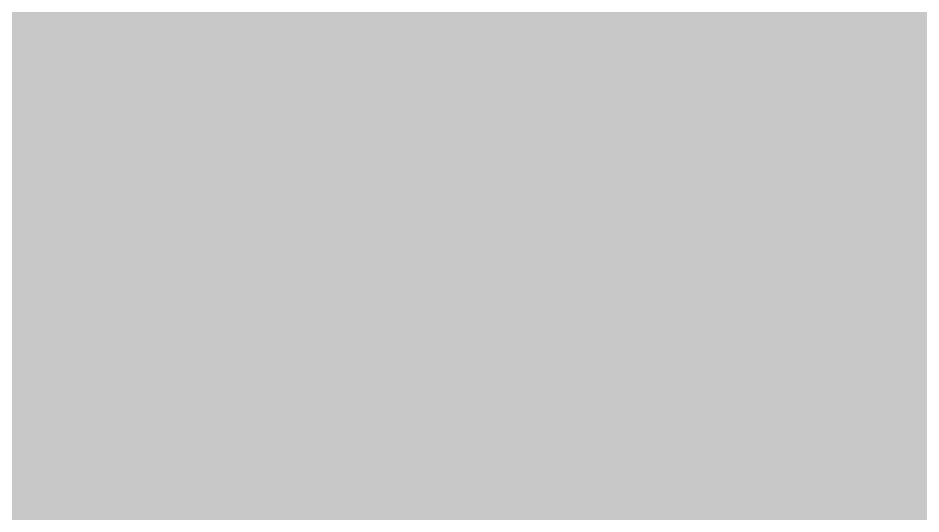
# Model space of a CAD drawing. Header units: millimetres. Extents: x -3894 to -3474, y -291 to 6.
# Drawn here: x -3724.7209 to -3724.68006, y -74.73973 to -74.71731 of the extents above; entities that cross this region are included whole.
import ezdxf

# ---------------------------------------------------------------- set-up
doc = ezdxf.new("R2010")
doc.units = ezdxf.units.MM
doc.layers.add('BLACK', color=7, linetype='Continuous')

msp = doc.modelspace()

# ---------------------------------------------------------------- hatches: boundary and pattern name
msp.add_hatch(color=256).paths.add_polyline_path([(-3713.470908, -77.001847), (-3713.616987, -76.941339), (-3713.742428, -76.845085), (-3713.850604, -76.704107), (-3713.872498, -76.67884), (-3713.937364, -76.652875), (-3714.005971, -76.666101), (-3714.052761, -76.710719), (-3714.155864, -76.845085), (-3714.281305, -76.941339), (-3714.427384, -77.001847), (-3714.531892, -77.015605), (-3714.584146, -77.022486), (-3714.662527, -77.012166), (-3714.740908, -77.001847), (-3714.886987, -76.941339), (-3715.012428, -76.845085), (-3715.120604, -76.704107), (-3715.142498, -76.67884), (-3715.207364, -76.652875), (-3715.275971, -76.666101), (-3715.322761, -76.710719), (-3715.425864, -76.845085), (-3715.551305, -76.941339), (-3715.697384, -77.001847), (-3715.801892, -77.015605), (-3715.854146, -77.022486), (-3715.932527, -77.012166), (-3716.010908, -77.001847), (-3716.156987, -76.941339), (-3716.282428, -76.845085), (-3716.390604, -76.704107), (-3716.412498, -76.67884), (-3716.477364, -76.652875), (-3716.545971, -76.666101), (-3716.592761, -76.710719), (-3716.695864, -76.845085), (-3716.821305, -76.941339), (-3716.967384, -77.001847), (-3717.071892, -77.015605), (-3717.124146, -77.022486), (-3717.202527, -77.012166), (-3717.280908, -77.001847), (-3717.426987, -76.941339), (-3717.552428, -76.845085), (-3717.660604, -76.704107), (-3717.682498, -76.67884), (-3717.747364, -76.652875), (-3717.815971, -76.666101), (-3717.862761, -76.710719), (-3717.965864, -76.845085), (-3718.091305, -76.941339), (-3718.237384, -77.001847), (-3718.341892, -77.015605), (-3718.394146, -77.022486), (-3718.472527, -77.012166), (-3718.550908, -77.001847), (-3718.696987, -76.941339), (-3718.822428, -76.845085), (-3718.930604, -76.704107), (-3718.952498, -76.67884), (-3719.017364, -76.652875), (-3719.085971, -76.666101), (-3719.132761, -76.710719), (-3719.235864, -76.845085), (-3719.361305, -76.941339), (-3719.507384, -77.001847), (-3719.611892, -77.015605), (-3719.664146, -77.022486), (-3719.742527, -77.012166), (-3719.820908, -77.001847), (-3719.966987, -76.941339), (-3720.092428, -76.845085), (-3720.188682, -76.719644), (-3720.24919, -76.573565), (-3720.249191, -76.573563), (-3720.269828, -76.416803), (-3720.249191, -76.260042), (-3720.24919, -76.26004), (-3720.188683, -76.113963), (-3720.092428, -75.988521), (-3719.966986, -75.892266), (-3719.820909, -75.831759), (-3719.820907, -75.831758), (-3719.664146, -75.811121), (-3719.507386, -75.831758), (-3719.507384, -75.831759), (-3719.361305, -75.892267), (-3719.235864, -75.988521), (-3719.127696, -76.129489), (-3719.105797, -76.154762), (-3719.040932, -76.18073), (-3718.972325, -76.167506), (-3718.92553, -76.122886), (-3718.822428, -75.988521), (-3718.696986, -75.892266), (-3718.550909, -75.831759), (-3718.550907, -75.831758), (-3718.394146, -75.811121), (-3718.237386, -75.831758), (-3718.237384, -75.831759), (-3718.091305, -75.892267), (-3717.965864, -75.988521), (-3717.857696, -76.129489), (-3717.835797, -76.154762), (-3717.770932, -76.18073), (-3717.702325, -76.167506), (-3717.65553, -76.122886), (-3717.552428, -75.988521), (-3717.426986, -75.892266), (-3717.280909, -75.831759), (-3717.280907, -75.831758), (-3717.124146, -75.811121), (-3716.967386, -75.831758), (-3716.967384, -75.831759), (-3716.821305, -75.892267), (-3716.695864, -75.988521), (-3716.587696, -76.129489), (-3716.565797, -76.154762), (-3716.500932, -76.18073), (-3716.432325, -76.167506), (-3716.38553, -76.122886), (-3716.282428, -75.988521), (-3716.156986, -75.892266), (-3716.010909, -75.831759), (-3716.010907, -75.831758), (-3715.854146, -75.811121), (-3715.697386, -75.831758), (-3715.697384, -75.831759), (-3715.551305, -75.892267), (-3715.425864, -75.988521), (-3715.317696, -76.129489), (-3715.295797, -76.154762), (-3715.230932, -76.18073), (-3715.162325, -76.167506), (-3715.11553, -76.122886), (-3715.012428, -75.988521), (-3714.886986, -75.892266), (-3714.740909, -75.831759), (-3714.740907, -75.831758), (-3714.584146, -75.811121), (-3714.427386, -75.831758), (-3714.427384, -75.831759), (-3714.354344, -75.862013), (-3714.483442, -74.001078), (-3724.750171, -74.71331), (-3723.159658, -80.278716)])

# ---------------------------------------------------------------- linework, layer by layer
at = {"color": 7, "lineweight": 0}
msp.add_arc((-3722.359644, -86.277099), 33.5, 360, 180, dxfattribs=at)
at = {"layer": 'BLACK'}
msp.add_arc((-3722.359644, -86.277099), 33.5, 0, 180, dxfattribs=at)

doc.saveas('drawing.dxf')
